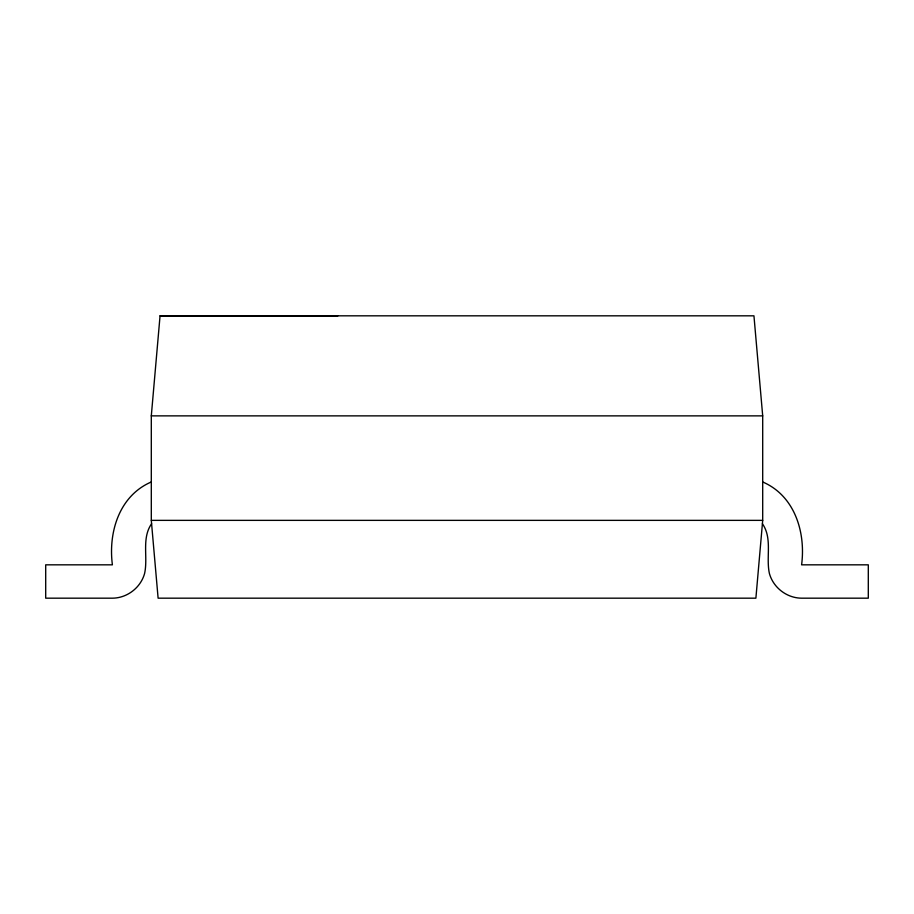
<?xml version="1.0" encoding="UTF-8"?>
<svg xmlns="http://www.w3.org/2000/svg" width="914" height="914" viewBox="0 0 914 914"><rect width="100%" height="100%" fill="white"/><g stroke="black" fill="none" stroke-linecap="round" stroke-linejoin="round"><path stroke-width="1.37" d="M151.301 415.87L160.053 315.821L753.947 315.821L762.699 415.87L762.699 520.363L755.889 598.179L158.111 598.179L151.301 520.363L151.301 415.87L762.699 415.87M151.598 523.722C141.362 538.449 148.194 557.06 144.606 573.455C140.71 587.679 127.137 598.099 112.399 598.179L45.7 598.179L45.7 564.829L112.399 564.829C108.149 532.416 119.151 495.776 151.301 481.964M151.301 520.363L762.699 520.363M762.699 481.964C794.849 495.776 805.851 532.416 801.601 564.829L868.3 564.829L868.3 598.179L801.601 598.179C786.863 598.099 773.29 587.679 769.394 573.455C765.806 557.06 772.638 538.449 762.402 523.722M337.917 315.821L160.053 315.821"/></g></svg>
